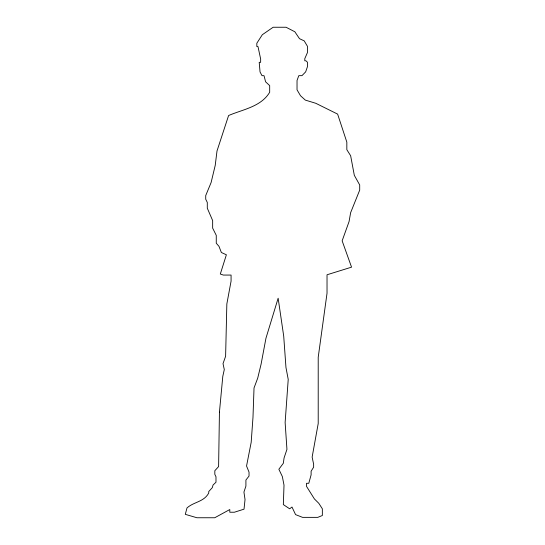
<?xml version="1.0" encoding="UTF-8"?>
<svg xmlns="http://www.w3.org/2000/svg" width="545" height="545" viewBox="0 0 545 545"><rect width="100%" height="100%" fill="white"/><g stroke="black" fill="none" stroke-linecap="round" stroke-linejoin="round"><path stroke-width="0.82" d="M219.437 412.143L218.606 466.575L214.825 470.723L214.825 474.354L215.984 476.786L215.984 482.236L213.041 485.03L212.312 487.646L208.728 491.57L208.728 493.082C203.755 502.095 193.877 501.754 186.996 507.933L185.3 514.344L196.929 517.75L214.744 517.75L229.792 509.541L229.792 512.232L234.391 512.232L244.017 509.166L245.032 499.547L243.935 492.074L245.911 486.072L245.911 480.022L249.031 476.071L249.031 472.14L246.551 466.016L251.184 442.315L252.989 417.286L254.025 387.965L257.717 378.121L261.109 364.053L265.953 338.234L278.141 298.204L283.713 336.163L285.968 367.528L288.223 379.388L285.13 422.518L286.942 449.373L284.081 457.929L283.305 463.311L278.863 469.252L282.344 476.548L284.013 485.145L283.339 504.595L289.654 508.798L291.991 507.027L295.567 514.616L302.564 517.362L317.796 517.362L322.347 515.502L322.347 508.798L318.791 503.294L314.404 498.934L306.481 486.317L306.481 483.292L308.783 483.292L311.106 474.872L311.106 471.241L313.627 467.194L313.627 464.17L312.135 457.098L318.212 423.519L318.212 357.288L327.027 293.23L327.027 274.775L351.552 267.159L342.144 240.829L349.059 221.597L350.633 212.673L359.7 190.11L359.7 184.973L354.318 175.32L350.639 155.734L346.831 149.684L346.831 142.122L337.628 114.109L315.787 103.291L305.302 100.089L300.513 95.743L297.032 89.83L297.032 80.456L298.796 75.66L301.957 75.66L305.663 71.858L307.428 66.742L307.428 62.205L305.936 60.781L304.791 60.781L304.791 58.662L307.421 52.62L307.421 46.264L304.226 40.882L299.491 38.681L294.845 31.767L286.071 27.25L273.14 27.25L262.329 34.717L256.831 43.218L256.831 46.543L257.983 46.543L260.646 59.01L260.646 62.334L259.209 62.334L260.047 71.974L262.009 75.666L264.025 75.666L265.585 81.798L269.68 85.606L269.68 92.255C261.028 106.779 243.022 109.354 228.593 115.526L216.999 150.985L215.221 165.387L211.106 182.541L205.717 195.58L205.717 199.204L207.291 202.433L207.291 208.183L212.652 220.568L212.652 228.13L216.263 235.358L216.263 243.22L218.981 246.34L221.372 252.499L226.379 254.781L220.316 274.012L223.314 275.062L231.073 275.062L231.073 281.111L226.843 303.967L225.61 356.273L223.014 363.651L224.295 369.551L222.803 376.322L219.437 412.143"/></g></svg>
